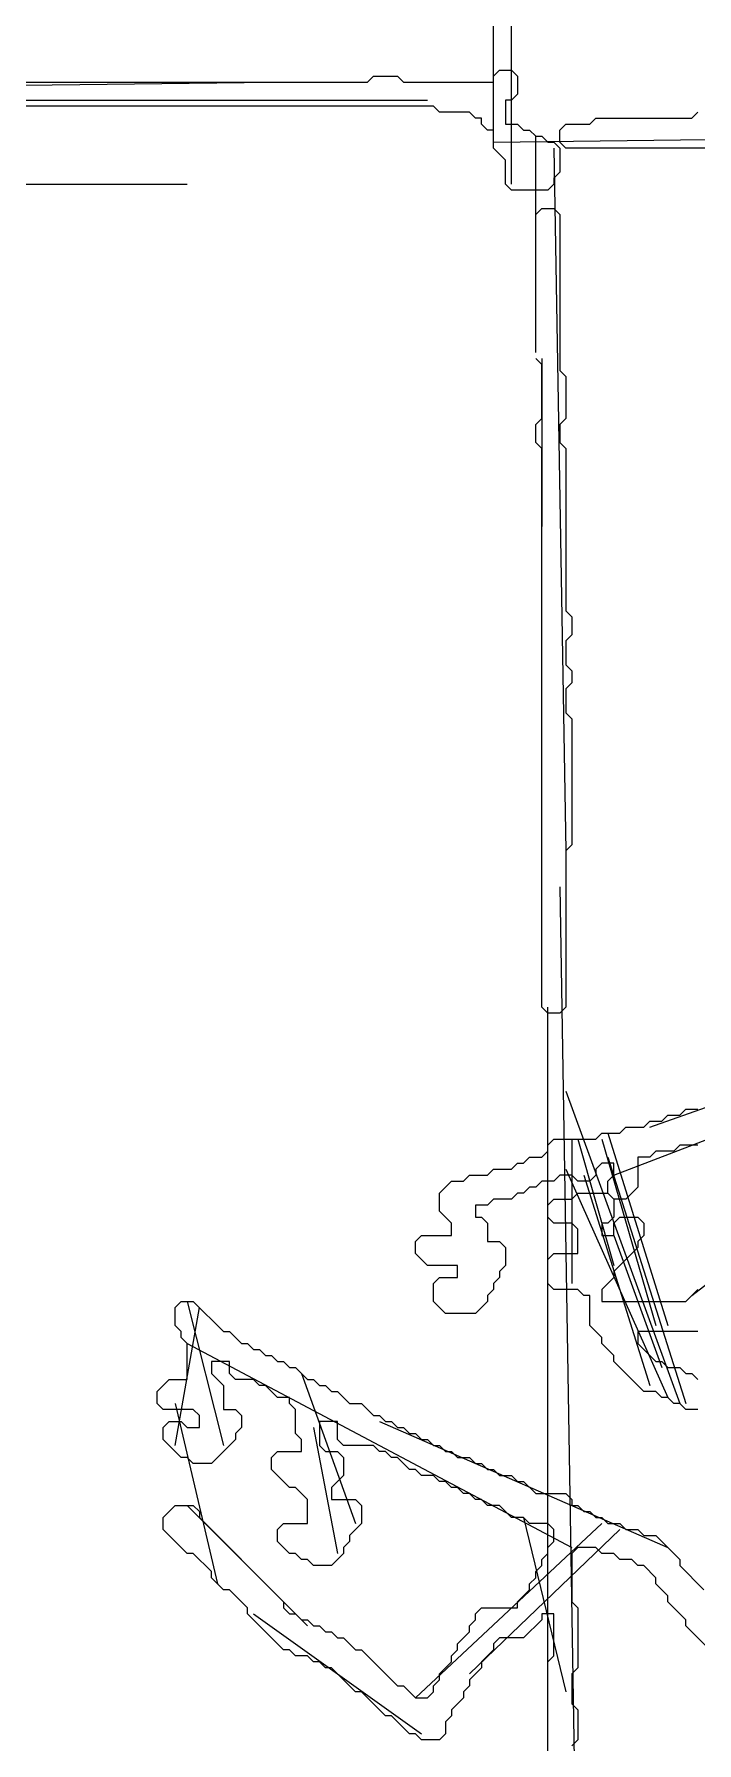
# Model space of a CAD drawing. Header units: metres. Extents: x 0 to 314, y 0 to 400.
# Drawn here: x 108.4 to 136, y 66.6 to 137.8 of the extents above; entities that cross this region are included whole.
import ezdxf

# ---------------------------------------------------------------- set-up
doc = ezdxf.new("R2010")
doc.units = ezdxf.units.M
for name, color, linetype in [('CUT', 7, 'Continuous'), ('FOLD', 1, 'Continuous'), ('OUTLINE', 3, 'Continuous')]:
    doc.layers.add(name, color=color, linetype=linetype)

msp = doc.modelspace()

# ---------------------------------------------------------------- linework, layer by layer
at = {"layer": 'CUT', "lineweight": 25}
for p, q in [((128.25, 131.5), (128.25, 163.25)), ((89.25, 135), (124.75, 135)), ((127.5, 133.25), (164.5, 133.75)), ((130, 133), (130.5, 103.75)), ((104.5, 131.5), (114.75, 131.5)), ((130.25, 102.25), (131, 57.5)), ((130.5, 93.75), (135.25, 80.75)), ((132.25, 92), (134.75, 84)), ((130.75, 91.75), (130.75, 85.75)), ((132, 91.75), (134.25, 84)), ((114.75, 85), (116.25, 79)), ((120, 79.75), (121, 74.5)), ((126.5, 69.5), (132.75, 75.5)), ((128.75, 76), (130.5, 68.75))]:
    msp.add_line(p, q, dxfattribs=at)
at = {"layer": 'FOLD', "lineweight": 18}
for p, q in [((127.5, 133.5), (127.5, 164.25)), ((96.5, 135.5), (118.25, 135.75)), ((129.25, 124.5), (129.25, 133.5)), ((129.5, 124.25), (129.5, 117.25)), ((129.5, 101.25), (129.5, 113)), ((134, 92.25), (152.25, 98.75)), ((129.75, 64), (129.75, 97.25)), ((132.5, 90.25), (145.5, 95.25)), ((135.75, 85.25), (145.5, 92.75)), ((131, 91.75), (132.5, 86.5)), ((130.5, 90.5), (134.75, 81)), ((132.25, 91), (135.5, 80.75)), ((131.25, 90.25), (134, 81.5)), ((132.5, 87.75), (134.5, 82.25)), ((114.25, 79), (115.25, 84.75)), ((114.75, 83.25), (130.75, 74.75)), ((119.5, 82), (121.75, 75.75)), ((114.25, 80.75), (116, 73.25)), ((122.75, 80), (134.75, 74.75)), ((114.75, 76.5), (119.75, 71.5)), ((124.25, 68.5), (132, 75.75)), ((117.5, 72), (124.5, 67))]:
    msp.add_line(p, q, dxfattribs=at)
at = {"layer": 'OUTLINE'}
for points in [[(103.25, 135.75), (122.25, 135.75), (122.5, 136), (123.5, 136), (123.75, 135.75), (127.5, 135.75)], [(127.5, 136), (127.75, 136.25), (128.25, 136.25), (128.5, 136), (128.5, 135.25), (128.25, 135), (128, 135), (128, 134), (128.5, 134), (128.75, 133.75), (129, 133.75), (129.25, 133.5), (129.5, 133.5), (129.75, 133.25), (130, 133.25), (130.25, 133), (130.25, 132), (130, 131.75), (130, 131.5), (129.75, 131.25), (128.25, 131.25), (128, 131.5), (128, 132.5), (127.5, 133), (127.5, 133.75), (127.25, 133.75), (127, 134), (127, 134.25), (126.75, 134.25), (126.5, 134.5), (125.25, 134.5), (125, 134.75), (107.25, 134.75)], [(138.25, 133), (130.5, 133), (130.25, 133.25), (130.25, 133.75), (130.5, 134), (131.5, 134), (131.75, 134.25), (135.75, 134.25), (136, 134.5)], [(129.25, 130.25), (129.5, 130.5), (130, 130.5), (130.25, 130.25), (130.25, 123.75), (130.5, 123.5), (130.5, 121.75), (130.25, 121.5), (130.25, 120.75), (130.5, 120.5), (130.5, 113.75), (130.75, 113.5), (130.75, 112.75), (130.5, 112.5), (130.5, 111.5), (130.75, 111.25), (130.75, 110.75), (130.5, 110.5), (130.5, 109.5), (130.75, 109.25), (130.75, 104), (130.5, 103.75), (130.5, 97.25), (130.25, 97), (129.75, 97), (129.5, 97.25), (129.5, 120.5), (129.25, 120.75), (129.25, 121.5), (129.5, 121.75), (129.5, 124), (129.25, 124.25)], [(136, 91.5), (135.25, 91.5), (135, 91.25), (134.25, 91.25), (134, 91), (133.5, 91), (133.5, 89.75), (133, 89.25), (132.5, 89.25), (132.25, 89.5), (132.25, 90), (132.5, 90.25), (132.5, 90.75), (132, 90.75), (131.75, 90.5), (131.75, 90.25), (131.5, 90), (131, 90), (130.75, 90.25), (130.25, 90.25), (130, 90), (129.5, 90), (129.25, 89.75), (129, 89.75), (128.75, 89.5), (128.5, 89.5), (128.25, 89.25), (127.5, 89.25), (127.25, 89), (126.75, 89), (126.75, 88.5), (127, 88.5), (127.25, 88.25), (127.25, 87.5), (127.75, 87.5), (128, 87.25), (128, 86.5), (127.75, 86.25), (127.75, 86), (127.5, 85.75), (127.5, 85.5), (127.25, 85.25), (127.25, 85), (126.75, 84.5), (125.5, 84.5), (125, 85), (125, 85.75), (125.25, 86), (126, 86), (126, 86.5), (124.75, 86.5), (124.25, 87), (124.25, 87.5), (124.5, 87.75), (125.75, 87.75), (125.75, 88.25), (125.25, 88.75), (125.25, 89.5), (125.75, 90), (126.25, 90), (126.5, 90.25), (127.25, 90.25), (127.5, 90.5), (128.25, 90.5), (128.5, 90.75), (128.75, 90.75), (129, 91), (129.5, 91), (129.75, 91.25), (129.75, 91.5), (130, 91.75), (131.75, 91.75), (132, 92), (132.75, 92), (133, 92.25), (133.75, 92.25), (134, 92.5), (134.5, 92.5), (134.75, 92.75), (135.25, 92.75), (135.5, 93), (136, 93)], [(136, 80.5), (135.5, 80.5), (135.25, 80.75), (135, 80.75), (134.75, 81), (134.5, 81), (134.25, 81.25), (133.75, 81.25), (132.5, 82.5), (132.5, 82.75), (132, 83.25), (132, 83.5), (131.5, 84), (131.5, 85.25), (131.25, 85.25), (131, 85.5), (130, 85.5), (129.75, 85.75), (129.75, 86.75), (130, 87), (131, 87), (131, 88), (130.75, 88.25), (130, 88.25), (129.75, 88.5), (129.75, 89), (130, 89.25), (130.75, 89.25), (131, 89.5), (132.25, 89.5), (132.5, 89.25), (132.5, 88.5), (132.25, 88.25), (132, 88.25), (132, 87.75), (132.5, 87.75), (132.5, 88.25), (132.75, 88.5), (133.5, 88.5), (133.75, 88.25), (133.75, 87.75), (133.5, 87.5), (133.5, 87.25), (132.5, 86.25), (132.5, 86), (132, 85.5), (132, 85), (135.5, 85), (136, 85.5)], [(129.75, 63.75), (129.75, 70), (130, 70.25), (130, 72), (129.5, 72), (129.5, 71.75), (128.75, 71), (127.75, 71), (127.5, 70.75), (127.5, 70.5), (127, 70), (127, 69.75), (126.5, 69.25), (126.5, 69), (126.25, 68.75), (126.25, 68.5), (125.75, 68), (125.75, 67.75), (125.5, 67.5), (125.5, 67), (125.25, 66.75), (124.5, 66.75), (124.25, 67), (124, 67), (123.25, 67.75), (123, 67.75), (122, 68.75), (121.75, 68.75), (120.75, 69.75), (120.5, 69.75), (120.25, 70), (120, 70), (119.75, 70.25), (119.25, 70.25), (119, 70.5), (118.75, 70.5), (117.25, 72), (117.25, 72.25), (116.5, 73), (116.25, 73), (115.75, 73.5), (115.75, 73.75), (115, 74.5), (114.75, 74.5), (113.75, 75.5), (113.75, 76), (114.25, 76.5), (115, 76.5), (115.25, 76.25), (115.25, 76), (118.75, 72.5), (118.75, 72.25), (119, 72), (119.25, 72), (119.5, 71.75), (119.75, 71.75), (120, 71.5), (120.25, 71.5), (120.5, 71.25), (120.75, 71.25), (121, 71), (121.25, 71), (121.75, 70.5), (122, 70.5), (123.5, 69), (123.75, 69), (124.25, 68.5), (124.75, 68.5), (125, 68.75), (125, 69), (125.25, 69.25), (125.25, 69.5), (125.75, 70), (125.75, 70.25), (126, 70.5), (126, 70.75), (126.5, 71.25), (126.5, 71.5), (126.75, 71.75), (126.75, 72), (127, 72.25), (128.5, 72.25), (128.5, 72.5), (129, 73), (129, 73.25), (129.25, 73.5), (129.25, 73.75), (129.5, 74), (129.5, 74.25), (129.75, 74.5), (129.75, 74.75), (130, 75), (130, 75.5), (129.75, 75.75), (129, 75.75), (128.75, 76), (128.25, 76), (127.75, 76.5), (127.25, 76.5), (127, 76.75), (126.75, 76.75), (126.5, 77), (126.25, 77), (126, 77.25), (125.75, 77.25), (125.5, 77.5), (125.25, 77.5), (125, 77.75), (124.5, 77.75), (124.25, 78), (124, 78), (123.5, 78.5), (123.25, 78.5), (123, 78.75), (122.75, 78.75), (122.5, 79), (121.25, 79), (121, 79.25), (121, 80), (120.25, 80), (120.25, 79), (120.5, 78.75), (121, 78.75), (121.25, 78.5), (121.25, 77.75), (120.75, 77.25), (120.75, 76.75), (121.75, 76.75), (122, 76.5), (122, 75.75), (121.5, 75.25), (121.5, 75), (121.25, 74.75), (121.25, 74.5), (120.75, 74), (120, 74), (119.75, 74.25), (119.5, 74.25), (119.25, 74.5), (119, 74.5), (118.5, 75), (118.5, 75.5), (118.75, 75.75), (119.75, 75.75), (119.75, 76.75), (119.25, 77.25), (119, 77.25), (118.25, 78), (118.25, 78.5), (118.5, 78.75), (119.5, 78.75), (119.5, 79.25), (119.25, 79.5), (119.25, 80.5), (119, 80.75), (119, 81), (118.5, 81), (118, 81.5), (117.75, 81.5), (117.5, 81.75), (116.75, 81.75), (116.5, 82), (116.5, 82.5), (115.75, 82.5), (115.75, 82), (116.25, 81.5), (116.25, 80.5), (116.75, 80.5), (117, 80.25), (117, 79.75), (116.75, 79.5), (116.75, 79.25), (115.75, 78.25), (115, 78.25), (114.75, 78.5), (114.5, 78.5), (113.75, 79.25), (113.75, 79.75), (114, 80), (114.5, 80), (114.75, 79.75), (115.25, 79.75), (115.25, 80.25), (115, 80.5), (113.75, 80.5), (113.5, 80.75), (113.5, 81.25), (114, 81.75), (114.75, 81.75), (114.75, 83.25), (114.5, 83.5), (114.5, 83.75), (114.25, 84), (114.25, 84.75), (114.5, 85), (115, 85), (116.25, 83.75), (116.5, 83.75), (117, 83.25), (117.25, 83.25), (117.5, 83), (117.75, 83), (118, 82.75), (118.25, 82.75), (118.5, 82.5), (118.75, 82.5), (119, 82.25), (119.25, 82.25), (119.75, 81.75), (120, 81.75), (120.25, 81.5), (120.5, 81.5), (120.75, 81.25), (121, 81.25), (121.5, 80.75), (122, 80.75), (122.5, 80.25), (122.75, 80.25), (123, 80), (123.25, 80), (123.5, 79.75), (123.75, 79.75), (124, 79.5), (124.25, 79.5), (124.5, 79.25), (124.75, 79.25), (125, 79), (125.25, 79), (125.5, 78.75), (125.75, 78.75), (126, 78.5), (126.5, 78.5), (126.75, 78.25), (127, 78.25), (127.25, 78), (127.5, 78), (127.75, 77.75), (128.25, 77.75), (128.5, 77.5), (128.75, 77.5), (129.25, 77), (130.5, 77), (130.75, 76.75), (130.75, 76.5), (131, 76.5), (131.25, 76.25), (131.5, 76.25), (131.75, 76), (132, 76), (132.25, 75.75), (132.75, 75.75), (133, 75.5), (133.5, 75.5), (133.75, 75.25), (134.25, 75.25), (135.25, 74.25), (135.25, 74), (136.25, 73)], [(136, 83.75), (133.5, 83.75), (133.5, 83.25), (134.25, 82.5), (134.5, 82.5), (134.75, 82.25), (135.25, 82.25), (135.5, 82), (135.75, 82), (136, 81.75)], [(137, 70), (135.5, 71.5), (135.5, 71.75), (134.75, 72.5), (134.75, 72.75), (134.25, 73.25), (134.25, 73.5), (133.75, 74), (133.5, 74), (133.25, 74.25), (132.75, 74.25), (132.5, 74.5), (132, 74.5), (131.75, 74.75), (131, 74.75), (130.75, 74.5), (130.75, 72.5), (131, 72.25), (131, 69.75), (130.75, 69.5), (130.75, 68.25), (131, 68), (131, 66.75), (130.75, 66.5)]]:
    msp.add_lwpolyline(points, dxfattribs=at)

doc.saveas('drawing.dxf')
